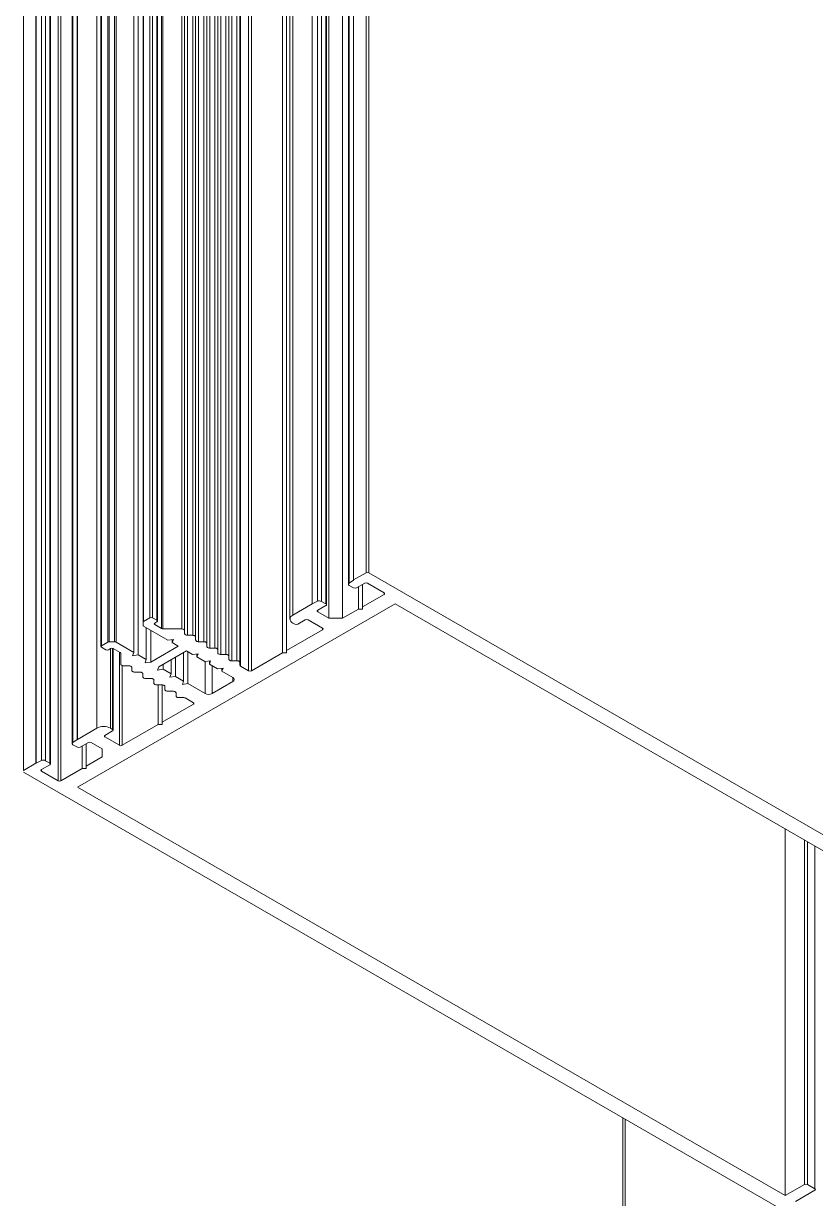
# Model space of a CAD drawing. Header units: millimetres. Extents: x 39 to 459, y 26 to 647.
# Drawn here: x 85.9 to 87.522, y 103.096 to 105.503 of the extents above; entities that cross this region are included whole.
import ezdxf

# ---------------------------------------------------------------- set-up
doc = ezdxf.new("R2010")
doc.units = ezdxf.units.MM
doc.linetypes.add('DASH2', pattern=[19.05, 12.7, -6.35])
doc.layers.add('ANTET', color=7, linetype='Continuous')

msp = doc.modelspace()

# ---------------------------------------------------------------- linework, layer by layer
at = {"color": 7, "linetype": 'Continuous', "lineweight": 15}
for p, q in [((86.5755, 134.0888), (86.5755, 104.363)), ((86.5757, 134.0889), (86.5757, 104.3632)), ((86.6012, 134.1036), (86.6012, 104.3779)), ((86.6069, 134.1036), (86.6069, 104.3779)), ((86.565, 134.0803), (86.565, 104.3545)), ((86.5664, 134.0825), (86.5664, 104.3568)), ((86.4909, 134.04), (86.4909, 104.3142)), ((86.4912, 134.0401), (86.4912, 104.3144)), ((86.5021, 134.0454), (86.5021, 104.3196)), ((86.5102, 134.0452), (86.5102, 104.3194)), ((86.5192, 134.04), (86.5192, 104.3142)), ((86.5204, 104.3126), (86.5204, 134.0383)), ((86.4513, 134.0171), (86.4513, 104.2914)), ((86.1447, 134.0024), (86.1447, 104.2767)), ((86.1458, 134.0041), (86.1458, 104.2783)), ((86.1586, 134.0114), (86.1586, 104.2857)), ((86.1642, 134.0114), (86.1642, 104.2857)), ((86.1727, 134.0065), (86.1727, 104.2808)), ((86.1739, 104.2791), (86.1739, 134.0049)), ((86.1826, 133.9894), (86.1826, 104.2636)), ((86.1854, 133.9887), (86.1854, 104.2629)), ((86.2237, 133.9887), (86.2237, 104.2629)), ((86.4454, 134.009), (86.4454, 104.2832)), ((86.5248, 134.0106), (86.5248, 104.2848)), ((86.5531, 134.0106), (86.5531, 104.2848)), ((86.2297, 133.9852), (86.2297, 104.2595)), ((86.2357, 133.9756), (86.2357, 104.2499)), ((86.2463, 133.9756), (86.2463, 104.2499)), ((86.2523, 133.9722), (86.2523, 104.2464)), ((86.0584, 133.9526), (86.0584, 104.2269)), ((86.0596, 133.9543), (86.0596, 104.2285)), ((86.0723, 133.9616), (86.0723, 104.2359)), ((86.0751, 133.9623), (86.0751, 104.2365)), ((86.0864, 133.9623), (86.0864, 104.2365)), ((86.0893, 133.9616), (86.0893, 104.2359)), ((86.1258, 133.9405), (86.1258, 104.2148)), ((86.2583, 133.9626), (86.2583, 104.2368)), ((86.269, 133.9626), (86.269, 104.2368)), ((86.275, 133.9591), (86.275, 104.2334)), ((86.281, 133.9495), (86.281, 104.2238)), ((86.2916, 133.9495), (86.2916, 104.2238)), ((86.2976, 133.9461), (86.2976, 104.2203)), ((86.4386, 133.9445), (86.4386, 104.2187)), ((86.1348, 133.9353), (86.1348, 104.2096)), ((86.3036, 133.9365), (86.3036, 104.2107)), ((86.3142, 133.9365), (86.3142, 104.2107)), ((86.3202, 133.933), (86.3202, 104.2072)), ((86.3262, 133.9234), (86.3262, 104.1976)), ((86.3368, 133.9234), (86.3368, 104.1976)), ((86.3428, 133.9199), (86.3428, 104.1942)), ((86.4301, 133.9396), (86.4301, 104.2138)), ((86.344, 133.9125), (86.344, 104.1868)), ((86.3608, 133.9029), (86.3608, 104.1771)), ((86.3664, 133.9029), (86.3664, 104.1771)), ((86.0497, 133.7853), (86.0497, 104.0596)), ((85.9993, 133.7538), (85.9993, 104.028)), ((86.0007, 133.756), (86.0007, 104.0303)), ((86.0098, 133.7623), (86.0098, 104.0366)), ((86.0101, 133.7625), (86.0101, 104.0367)), ((85.9252, 133.7135), (85.9252, 103.9877)), ((85.9255, 133.7136), (85.9255, 103.9879)), ((85.9364, 133.7189), (85.9364, 103.9932)), ((85.9445, 133.7187), (85.9445, 103.9929)), ((85.9535, 133.7135), (85.9535, 103.9877)), ((85.9547, 103.9861), (85.9547, 133.7119)), ((85.8998, 133.6988), (85.8998, 103.973)), ((85.9705, 133.6776), (85.9705, 103.9518)), ((85.9761, 133.6776), (85.9761, 103.9518)), ((86.5664, 104.3568), (86.5755, 104.363)), ((86.5757, 104.3632), (86.6012, 104.3779)), ((86.5984, 104.3567), (86.5814, 104.3469)), ((86.638, 104.3371), (86.604, 104.3567)), ((86.6069, 104.3779), (88.369, 103.3609)), ((86.5757, 104.3469), (86.5667, 104.3521)), ((86.5856, 104.3493), (86.5856, 104.3036)), ((86.5941, 104.3542), (86.5941, 104.3085)), ((86.5941, 104.3085), (86.638, 104.3338)), ((86.0101, 103.9388), (86.6606, 104.3142)), ((86.4513, 104.2914), (86.4909, 104.3142)), ((86.4912, 104.3144), (86.5021, 104.3196)), ((86.5192, 104.311), (86.5022, 104.3012)), ((86.5102, 104.3194), (86.5192, 104.3142)), ((86.5941, 104.3036), (86.5941, 104.3085)), ((86.6606, 104.3142), (88.1102, 103.4776)), ((86.1458, 104.2783), (86.1586, 104.2857)), ((86.1642, 104.2857), (86.1727, 104.2808)), ((86.5022, 104.2979), (86.5248, 104.2848)), ((86.5248, 104.2848), (86.5531, 104.2848)), ((86.5531, 104.2848), (86.5856, 104.3036)), ((86.5856, 104.3036), (86.5941, 104.3036)), ((86.1447, 104.2701), (86.1447, 104.2767)), ((86.1951, 104.2401), (86.1458, 104.2685)), ((86.1512, 104.2654), (86.1512, 104.2001)), ((86.1602, 104.2602), (86.1602, 104.1949)), ((86.1727, 104.2775), (86.1685, 104.275)), ((86.1685, 104.2718), (86.1826, 104.2636)), ((86.1854, 104.2629), (86.2237, 104.2629)), ((86.2297, 104.2595), (86.2297, 104.2533)), ((86.4386, 104.2187), (86.5121, 104.2612)), ((86.4555, 104.2726), (86.4513, 104.275)), ((86.4768, 104.2816), (86.4612, 104.2726)), ((86.5121, 104.2644), (86.4824, 104.2816)), ((86.0596, 104.2285), (86.0723, 104.2359)), ((86.0751, 104.2365), (86.0864, 104.2365)), ((86.0893, 104.2359), (86.1258, 104.2148)), ((86.2066, 104.2416), (86.1951, 104.2401)), ((86.2041, 104.2349), (86.2066, 104.2416)), ((86.2041, 104.2412), (86.2041, 104.2349)), ((86.2168, 104.2276), (86.2041, 104.2349)), ((86.2357, 104.2499), (86.2463, 104.2499)), ((86.2523, 104.2464), (86.2523, 104.2403)), ((86.2583, 104.2368), (86.269, 104.2368)), ((86.068, 104.2204), (86.0596, 104.2253)), ((86.0779, 104.2228), (86.0737, 104.2204)), ((86.0834, 104.0555), (86.0834, 104.2229)), ((86.0977, 104.2146), (86.0836, 104.2228)), ((86.0989, 104.1909), (86.0989, 104.213)), ((86.1258, 104.2148), (86.1232, 104.2081)), ((86.1602, 104.1949), (86.2168, 104.2276)), ((86.1767, 104.1854), (86.2332, 104.2181)), ((86.2276, 104.2148), (86.2276, 104.156)), ((86.2332, 104.2181), (86.246, 104.2107)), ((86.2366, 104.2161), (86.2366, 104.1508)), ((86.246, 104.2107), (86.2576, 104.2122)), ((86.2576, 104.2122), (86.255, 104.2055)), ((86.255, 104.2119), (86.255, 104.2055)), ((86.275, 104.2334), (86.275, 104.2272)), ((86.281, 104.2238), (86.2916, 104.2238)), ((86.2976, 104.2203), (86.2976, 104.2142)), ((86.3036, 104.2107), (86.3142, 104.2107)), ((86.3664, 104.1771), (86.4301, 104.2138)), ((86.4301, 104.2138), (86.4386, 104.2138)), ((86.4386, 104.2138), (86.4386, 104.2187)), ((86.1155, 104.1875), (86.1049, 104.1875)), ((86.1232, 104.2081), (86.1348, 104.2096)), ((86.1348, 104.2096), (86.1512, 104.2001)), ((86.1512, 104.2001), (86.1487, 104.1934)), ((86.1487, 104.1934), (86.1602, 104.1949)), ((86.1857, 104.1906), (86.1857, 104.1802)), ((86.2021, 104.2001), (86.2021, 104.1707)), ((86.2111, 104.2053), (86.2111, 104.1655)), ((86.255, 104.2055), (86.2714, 104.196)), ((86.2714, 104.196), (86.283, 104.1975)), ((86.283, 104.1975), (86.2804, 104.1908)), ((86.2804, 104.1972), (86.2804, 104.1908)), ((86.2804, 104.1908), (86.2969, 104.1813)), ((86.3202, 104.2072), (86.3202, 104.2011)), ((86.3262, 104.1976), (86.3368, 104.1976)), ((86.3428, 104.1942), (86.3428, 104.1884)), ((86.344, 104.1868), (86.3608, 104.1771)), ((86.1215, 104.1779), (86.1215, 104.184)), ((86.1382, 104.1744), (86.1275, 104.1744)), ((86.1442, 104.1648), (86.1442, 104.1709)), ((86.1741, 104.1787), (86.1767, 104.1854)), ((86.1857, 104.1802), (86.1741, 104.1787)), ((86.2021, 104.1707), (86.1857, 104.1802)), ((86.1996, 104.164), (86.2021, 104.1707)), ((86.2111, 104.1655), (86.1996, 104.164)), ((86.2276, 104.156), (86.2111, 104.1655)), ((86.2969, 104.1813), (86.3085, 104.1828)), ((86.3085, 104.1828), (86.3059, 104.1761)), ((86.3059, 104.1825), (86.3059, 104.1761)), ((86.3059, 104.1761), (86.3283, 104.1632)), ((86.1608, 104.1613), (86.1502, 104.1613)), ((86.1668, 104.1517), (86.1668, 104.1579)), ((86.1834, 104.1483), (86.1728, 104.1483)), ((86.1755, 104.1483), (86.1755, 104.0669)), ((86.184, 104.1483), (86.184, 104.0718)), ((86.1894, 104.1387), (86.1894, 104.1448)), ((86.225, 104.1493), (86.2276, 104.156)), ((86.2366, 104.1508), (86.225, 104.1493)), ((86.2717, 104.1306), (86.2366, 104.1508)), ((86.3283, 104.1551), (86.2858, 104.1306)), ((86.2061, 104.1352), (86.1954, 104.1352)), ((86.2121, 104.1256), (86.2121, 104.1318)), ((86.2281, 104.1222), (86.2181, 104.1222)), ((86.2477, 104.1118), (86.2309, 104.1215)), ((86.184, 104.0718), (86.2477, 104.1085)), ((86.102, 104.0245), (86.1755, 104.0669)), ((86.1755, 104.0669), (86.184, 104.0669)), ((86.184, 104.0669), (86.184, 104.0718)), ((86.0101, 104.0367), (86.0497, 104.0596)), ((86.0822, 104.0539), (86.0666, 104.0449)), ((86.0779, 104.0596), (86.0822, 104.0571)), ((86.0007, 104.0303), (86.0098, 104.0366)), ((86.0101, 104.0204), (86.001, 104.0256)), ((86.0327, 104.0302), (86.0157, 104.0204)), ((86.02, 104.0228), (86.02, 103.9771)), ((86.0284, 104.0277), (86.0284, 103.982)), ((86.061, 104.0171), (86.0383, 104.0302)), ((86.0666, 104.0416), (86.0963, 104.0245)), ((86.0284, 103.982), (86.061, 104.0008)), ((86.061, 104.0008), (86.061, 104.0171)), ((85.8998, 103.973), (85.9252, 103.9877)), ((85.9255, 103.9879), (85.9364, 103.9932)), ((85.9535, 103.9845), (85.9365, 103.9747)), ((85.9365, 103.9714), (85.9705, 103.9518)), ((85.9445, 103.9929), (85.9535, 103.9877)), ((85.9761, 103.9518), (86.02, 103.9771)), ((86.02, 103.9771), (86.0284, 103.9771)), ((86.0284, 103.9771), (86.0284, 103.982)), ((87.6619, 102.9528), (85.8998, 103.9698)), ((87.4596, 103.1022), (86.0101, 103.9388)), ((87.4596, 103.8531), (87.4596, 103.1022)), ((87.1273, 103.2613), (87.1273, 102.6373)), ((87.4992, 103.125), (87.4596, 103.1022)), ((87.4808, 103.0899), (87.5204, 103.1128)), ((87.5204, 103.116), (87.5049, 103.125))]:
    msp.add_line(p, q, dxfattribs=at)
at = {"color": 8, "linetype": 'Continuous', "lineweight": 15}
for p, q in [((86.638, 104.3371), (86.638, 104.3338)), ((86.5022, 104.3012), (86.5022, 104.2979)), ((86.1685, 104.275), (86.1685, 104.2718)), ((86.5121, 104.2644), (86.5121, 104.2612)), ((86.0779, 104.2228), (86.0779, 104.0596)), ((86.0822, 104.2233), (86.0822, 104.0571)), ((86.0963, 104.2155), (86.0963, 104.0245)), ((86.102, 104.1879), (86.102, 104.0245)), ((86.2717, 104.1961), (86.2717, 104.1306)), ((86.2858, 104.1877), (86.2858, 104.1306)), ((86.3283, 104.1632), (86.3283, 104.1551)), ((86.2477, 104.1118), (86.2477, 104.1085)), ((86.0666, 104.0449), (86.0666, 104.0416)), ((85.9365, 103.9747), (85.9365, 103.9714)), ((87.4992, 103.8302), (87.4992, 103.125)), ((87.5049, 103.8269), (87.5049, 103.125)), ((87.5204, 103.818), (87.5204, 103.116)), ((87.132, 103.2586), (87.132, 102.6438))]:
    msp.add_line(p, q, dxfattribs=at)
at = {"color": 7, "linetype": 'Continuous', "lineweight": 15, "flags": 128}
for points in [[(86.5667, 104.3521), (86.566, 104.3526), (86.5655, 104.3531), (86.5651, 104.3537), (86.565, 104.3544), (86.565, 104.355), (86.5653, 104.3556), (86.5657, 104.3562), (86.5664, 104.3568)], [(86.2237, 104.2629), (86.2249, 104.2629), (86.226, 104.2627), (86.227, 104.2624), (86.228, 104.2619), (86.2287, 104.2614), (86.2293, 104.2608), (86.2296, 104.2602), (86.2297, 104.2595)], [(86.2297, 104.2533), (86.2298, 104.2527), (86.2302, 104.252), (86.2307, 104.2514), (86.2315, 104.2509), (86.2324, 104.2505), (86.2334, 104.2501), (86.2345, 104.2499), (86.2357, 104.2499)], [(86.2463, 104.2499), (86.2475, 104.2498), (86.2486, 104.2496), (86.2497, 104.2493), (86.2506, 104.2489), (86.2513, 104.2483), (86.2519, 104.2477), (86.2522, 104.2471), (86.2523, 104.2464)], [(86.2523, 104.2403), (86.2525, 104.2396), (86.2528, 104.239), (86.2533, 104.2384), (86.2541, 104.2378), (86.255, 104.2374), (86.256, 104.2371), (86.2572, 104.2369), (86.2583, 104.2368)], [(86.269, 104.2368), (86.2701, 104.2368), (86.2713, 104.2366), (86.2723, 104.2362), (86.2732, 104.2358), (86.274, 104.2353), (86.2745, 104.2347), (86.2749, 104.234), (86.275, 104.2334)], [(86.275, 104.2272), (86.2751, 104.2265), (86.2754, 104.2259), (86.276, 104.2253), (86.2767, 104.2248), (86.2776, 104.2243), (86.2787, 104.224), (86.2798, 104.2238), (86.281, 104.2238)], [(86.2916, 104.2238), (86.2928, 104.2237), (86.2939, 104.2235), (86.2949, 104.2232), (86.2958, 104.2227), (86.2966, 104.2222), (86.2971, 104.2216), (86.2975, 104.221), (86.2976, 104.2203)], [(86.2976, 104.2142), (86.2977, 104.2135), (86.298, 104.2128), (86.2986, 104.2122), (86.2994, 104.2117), (86.3003, 104.2113), (86.3013, 104.211), (86.3024, 104.2108), (86.3036, 104.2107)], [(86.3142, 104.2107), (86.3154, 104.2106), (86.3165, 104.2104), (86.3176, 104.2101), (86.3185, 104.2097), (86.3192, 104.2092), (86.3198, 104.2086), (86.3201, 104.2079), (86.3202, 104.2072)], [(86.1049, 104.1875), (86.1037, 104.1875), (86.1026, 104.1877), (86.1016, 104.188), (86.1007, 104.1885), (86.0999, 104.189), (86.0994, 104.1896), (86.099, 104.1902), (86.0989, 104.1909)], [(86.1215, 104.184), (86.1214, 104.1847), (86.1211, 104.1853), (86.1205, 104.1859), (86.1198, 104.1864), (86.1189, 104.1869), (86.1178, 104.1872), (86.1167, 104.1874), (86.1155, 104.1875)], [(86.3202, 104.2011), (86.3203, 104.2004), (86.3207, 104.1998), (86.3212, 104.1992), (86.322, 104.1987), (86.3229, 104.1982), (86.3239, 104.1979), (86.325, 104.1977), (86.3262, 104.1976)], [(86.3368, 104.1976), (86.338, 104.1976), (86.3391, 104.1974), (86.3402, 104.1971), (86.3411, 104.1966), (86.3418, 104.1961), (86.3424, 104.1955), (86.3427, 104.1949), (86.3428, 104.1942)], [(86.1275, 104.1744), (86.1264, 104.1745), (86.1252, 104.1747), (86.1242, 104.175), (86.1233, 104.1754), (86.1226, 104.1759), (86.122, 104.1765), (86.1217, 104.1772), (86.1215, 104.1779)], [(86.1442, 104.1709), (86.1441, 104.1716), (86.1437, 104.1723), (86.1432, 104.1729), (86.1424, 104.1734), (86.1415, 104.1738), (86.1405, 104.1741), (86.1393, 104.1743), (86.1382, 104.1744)], [(86.1502, 104.1613), (86.149, 104.1614), (86.1479, 104.1616), (86.1468, 104.1619), (86.1459, 104.1623), (86.1452, 104.1629), (86.1446, 104.1635), (86.1443, 104.1641), (86.1442, 104.1648)], [(86.1668, 104.1579), (86.1667, 104.1585), (86.1663, 104.1592), (86.1658, 104.1598), (86.165, 104.1603), (86.1641, 104.1608), (86.1631, 104.1611), (86.162, 104.1613), (86.1608, 104.1613)], [(86.1728, 104.1483), (86.1716, 104.1483), (86.1705, 104.1485), (86.1695, 104.1489), (86.1686, 104.1493), (86.1678, 104.1498), (86.1673, 104.1504), (86.1669, 104.1511), (86.1668, 104.1517)], [(86.1894, 104.1448), (86.1893, 104.1455), (86.189, 104.1461), (86.1884, 104.1467), (86.1877, 104.1473), (86.1868, 104.1477), (86.1857, 104.148), (86.1846, 104.1482), (86.1834, 104.1483)], [(86.1954, 104.1352), (86.1943, 104.1353), (86.1931, 104.1355), (86.1921, 104.1358), (86.1912, 104.1362), (86.1904, 104.1368), (86.1899, 104.1374), (86.1895, 104.138), (86.1894, 104.1387)], [(86.2121, 104.1318), (86.2119, 104.1324), (86.2116, 104.1331), (86.211, 104.1337), (86.2103, 104.1342), (86.2094, 104.1346), (86.2084, 104.135), (86.2072, 104.1351), (86.2061, 104.1352)], [(86.2181, 104.1222), (86.2169, 104.1222), (86.2158, 104.1224), (86.2147, 104.1227), (86.2138, 104.1232), (86.2131, 104.1237), (86.2125, 104.1243), (86.2122, 104.1249), (86.2121, 104.1256)], [(86.001, 104.0256), (86.0003, 104.0261), (85.9998, 104.0267), (85.9994, 104.0273), (85.9993, 104.0279), (85.9993, 104.0285), (85.9996, 104.0292), (86.0001, 104.0297), (86.0007, 104.0303)]]:
    msp.add_lwpolyline(points, dxfattribs=at)
at = {"color": 7, "linetype": 'Continuous', "lineweight": 15}
for centre, radius, start, end in [((86.5771, 104.3607), 0.0028, 119.2253, 124.9185), ((86.6012, 104.3512), 0.00615, 62.6006, 117.3797), ((86.604, 104.3724), 0.00614, 62.5877, 117.3925), ((86.5786, 104.3523), 0.00614, 242.5877, 297.3925), ((86.6374, 104.3354), 0.00174, 290.6997, 69.3003), ((86.4925, 104.3114), 0.00323, 115.4173, 120.5979), ((86.5059, 104.3111), 0.00932, 62.8077, 114.3019), ((86.5186, 104.3126), 0.00175, 290.7749, 69.2251), ((86.1614, 104.2802), 0.00614, 62.6075, 117.4123), ((86.4544, 104.2832), 0.00873, 110.7651, 249.2349), ((86.5028, 104.2995), 0.00175, 110.8256, 249.1744), ((86.1467, 104.2765), 0.00201, 114.326, 174.2663), ((86.1467, 104.2703), 0.00201, 185.6752, 245.5762), ((86.1691, 104.2734), 0.00175, 110.8002, 249.1998), ((86.1721, 104.2791), 0.00175, 290.7077, 69.2331), ((86.1853, 104.2687), 0.00578, 241.9826, 271.1141), ((86.4584, 104.2781), 0.00615, 242.5993, 297.4007), ((86.4796, 104.2761), 0.00615, 62.6203, 117.3994), ((86.5115, 104.2628), 0.00175, 290.7331, 69.2078), ((86.075, 104.2308), 0.00577, 88.8505, 118.0528), ((86.0865, 104.2308), 0.00578, 61.9826, 91.1141), ((86.0602, 104.2269), 0.00175, 110.7331, 249.2078), ((86.0709, 104.2258), 0.00615, 242.6203, 297.3994), ((86.0808, 104.2173), 0.00615, 62.6006, 117.3797), ((86.0969, 104.2128), 0.002, 5.6146, 65.7474), ((86.3448, 104.1886), 0.002, 185.6146, 245.7474), ((86.3267, 104.1591), 0.00436, 290.7549, 69.2451), ((86.3636, 104.1825), 0.00614, 242.5759, 297.4241), ((86.2282, 104.1164), 0.00578, 62.0068, 91.1426), ((86.2788, 104.1442), 0.0154, 242.6071, 297.3929), ((86.247, 104.1102), 0.00175, 290.7331, 69.2078), ((86.0638, 104.0323), 0.0307, 62.6185, 117.3854), ((86.0672, 104.0432), 0.00174, 110.6997, 249.3003), ((86.0816, 104.0555), 0.00175, 290.8256, 69.1744), ((86.0114, 104.0343), 0.0028, 119.2162, 124.9276), ((86.0129, 104.0259), 0.00615, 242.6321, 297.3679), ((86.0355, 104.0247), 0.00615, 62.6321, 117.3679), ((86.0992, 104.0299), 0.00614, 242.5759, 297.4241), ((85.9402, 103.9847), 0.00933, 62.8152, 114.2944), ((85.9268, 103.985), 0.00316, 115.3642, 120.6243), ((85.9371, 103.973), 0.00175, 110.8002, 249.1998), ((85.9529, 103.9861), 0.00175, 290.8002, 69.1998), ((85.9733, 103.9573), 0.00614, 242.6075, 297.4123), ((87.5021, 103.1195), 0.00615, 62.6102, 117.3898), ((87.5198, 103.1144), 0.00175, 290.8002, 69.1998)]:
    msp.add_arc(centre, radius, start, end, dxfattribs=at)
at = {"layer": 'ANTET', "color": 0, "linetype": 'DASH2', "ltscale": 0.5}
msp.add_arc((117.7462, 191.1247), 87.5553, 236.358877, 281.324363, dxfattribs=at)

doc.saveas('drawing.dxf')
